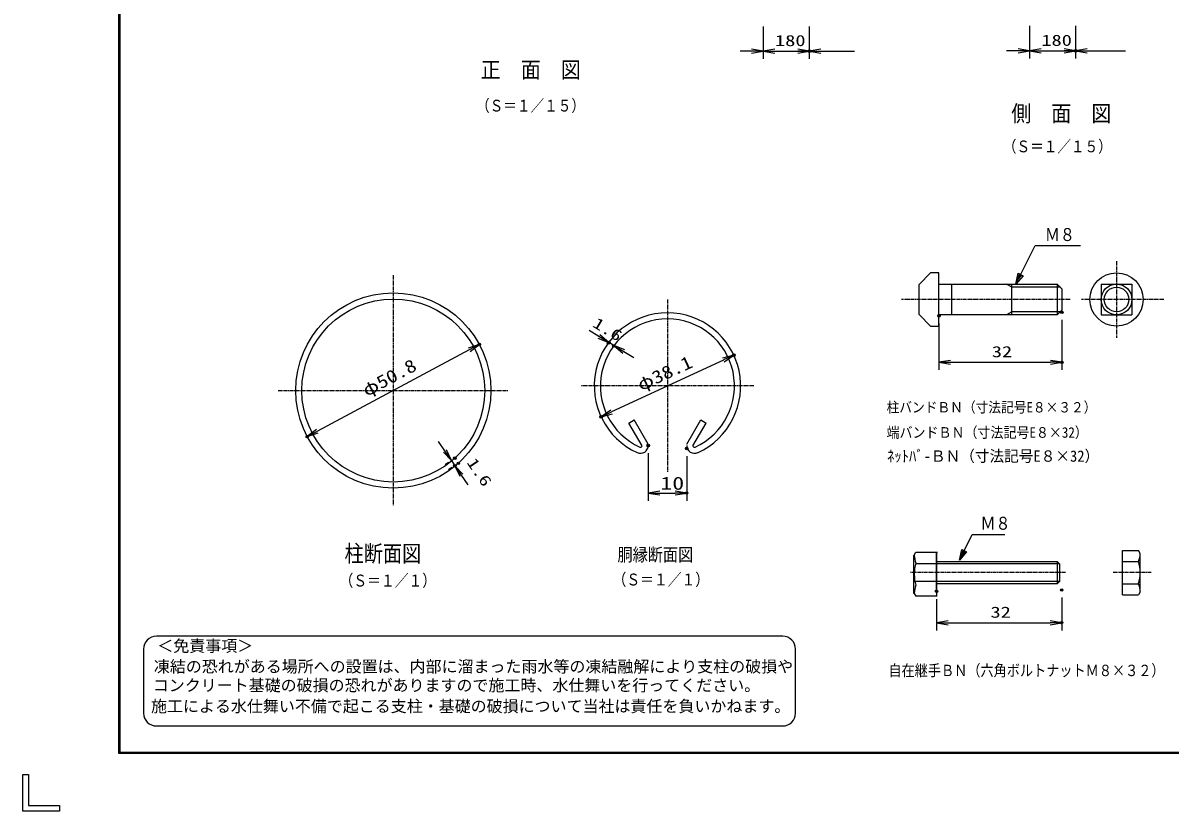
# Model space of a CAD drawing. Units: millimetres, scale not verified. Extents: x -4425 to 4425, y -3150 to 3150.
# Drawn here: x -4425 to 54, y -3150 to -74 of the extents above; entities that cross this region are included whole.
import ezdxf
from ezdxf.enums import TextEntityAlignment as Align

# ---------------------------------------------------------------- set-up
doc = ezdxf.new("R2010")
doc.units = ezdxf.units.MM
doc.header["$LTSCALE"] = 20
doc.header["$PDMODE"] = 32
doc.header["$PDSIZE"] = 10
doc.linetypes.add('USER1', pattern=[1.125, 0.75, -0.125, 0.125, -0.125])
for name, color, linetype, lineweight in [('0-0_10', 4, 'USER1', 25), ('0-1_12', 7, 'Continuous', 25), ('0-2_2', 7, 'Continuous', 25), ('0-3_1', 7, 'Continuous', 25), ('0-4_0', 7, 'Continuous', 25), ('0-8_EXTCNT-L', 2, 'Continuous', 25), ('0-B_DIMENS-D', 2, 'Continuous', 25), ('0-C_WAKU', 7, 'Continuous', 25), ('0-D_D-TTL-TXT', 7, 'Continuous', 25)]:
    doc.layers.add(name, color=color, linetype=linetype, lineweight=lineweight)
doc.layers.add('0-9_DEFPOINTS', color=7, linetype='Continuous')
doc.styles.add('ＭＳ ゴシック', font='')
doc.styles.get('ＭＳ ゴシック').set_extended_font_data('MS Gothic')

# ---------------------------------------------------------------- blocks, each defined once
blk = doc.blocks.new('C1')
at = {"layer": '0-3_1', "color": 4}
for points in [[(70052.3, 47283.5), (71552.3, 50283.5), (75104.3, 50283.5)], [(70521.9, 47987.8), (70240.1, 47659.1), (70334, 48081.7)]]:
    blk.add_lwpolyline(points, dxfattribs=at)
blk.add_lwpolyline([(70615.8, 47940.9), (70052.3, 47283.5), (70240.1, 48128.7)], close=True, dxfattribs=at)
blk = doc.blocks.new('C2')
at = {"layer": '0-3_1', "color": 4}
for points in [[(93891.4, 47261), (94890.7, 49259.6), (97446.8, 49259.6)], [(94361, 47965.4), (94079.3, 47636.7), (94173.2, 48059.3)]]:
    blk.add_lwpolyline(points, dxfattribs=at)
blk.add_lwpolyline([(94454.9, 47918.4), (93891.4, 47261), (94079.3, 48106.2)], close=True, dxfattribs=at)
blk = doc.blocks.new('DARROWS')
at = {"layer": '0-4_0', "color": 2}
blk.add_line((0, 0), (-19.982, 0), dxfattribs=at)
blk.add_lwpolyline([(-20, -3.333), (0, 0), (-20, 3.333)], dxfattribs=at)

msp = doc.modelspace()

# ---------------------------------------------------------------- linework, layer by layer
at = {"layer": '0-0_10'}
for p, q in [((-155.18, -1003.18), (-155.18, -1303.18)), ((-2979, -1058.67), (-2979, -1958.71)), ((-1908.51, -1153.39), (-1908.51, -1828.39)), ((-336.71, -1153.18), (-994.27, -1153.18)), ((29.63, -1153.18), (-291.76, -1153.18)), ((-3428.99, -1508.71), (-2528.99, -1508.71)), ((-1571.01, -1490.89), (-2246.01, -1490.89))]:
    msp.add_line(p, q, dxfattribs=at)
at = {"layer": '0-1_12'}
for radius in [381, 357]:
    msp.add_circle((-2979, -1508.71), radius, dxfattribs=at)
at = {"layer": '0-2_2'}
for p, q in [((-848.41, -1049.25), (-881.41, -1049.25)), ((-926.41, -1212.1), (-926.41, -1094.25)), ((-848.41, -1093.18), (-386.41, -1093.18)), ((-563.41, -1213.18), (-563.41, -1093.18)), ((-368.41, -1111.18), (-368.41, -1195.18)), ((-386.41, -1213.18), (-848.41, -1213.18)), ((-945.02, -2150.63), (-938.33, -2139.05)), ((-857.7, -2294.98), (-857.7, -2143.78)), ((-131.77, -2132.98), (-69.34, -2132.98)), ((-131.77, -2176.18), (-131.77, -2132.98)), ((-947.02, -2300.27), (-947.02, -2150.63)), ((-857.7, -2176.18), (-386.34, -2176.18)), ((-377.7, -2184.82), (-377.7, -2253.94)), ((-131.77, -2176.18), (-69.34, -2176.18)), ((-131.77, -2262.58), (-69.34, -2262.58)), ((-945.02, -2300.27), (-938.33, -2311.85)), ((-131.77, -2305.78), (-69.34, -2305.78)), ((-62.65, -2294.2), (-69.34, -2305.78))]:
    msp.add_line(p, q, dxfattribs=at)
at = {"layer": '0-2_2', "color": 4}
for p, q in [((-374.41, -1105.18), (-563.41, -1105.18)), ((-374.41, -1201.18), (-563.41, -1201.18)), ((-377.7, -2184.82), (-939.12, -2184.82)), ((-377.7, -2253.94), (-945.02, -2253.94))]:
    msp.add_line(p, q, dxfattribs=at)
at = {"layer": '0-2_2'}
for points in [[(-881.41, -1257.1), (-848.41, -1257.1), (-848.41, -1049.25)], [(-62.65, -2294.2), (-62.65, -2144.56), (-69.34, -2132.98)], [(-386.34, -2262.58), (-857.7, -2262.58), (-857.7, -2176.18)]]:
    msp.add_lwpolyline(points, dxfattribs=at)
for centre, radius, start, end in [((-140.76, -2144.56), 78.11, 336.11783, 0.00034), ((-866.91, -2150.63), 78.11, 179.99966, 203.88217), ((-802.14, -2225.45), 142.88, 162.40051, 197.59897), ((-205.53, -2219.38), 142.88, 342.40103, 17.59949), ((-866.91, -2300.27), 78.11, 156.11694, 179.99983), ((-140.76, -2294.2), 78.11, 0.00017, 23.88306)]:
    msp.add_arc(centre, radius, start, end, dxfattribs=at)
at = {"layer": '0-3_1'}
for p, q in [((-881.41, -1049.25), (-926.41, -1094.25)), ((-800.05, -1093.18), (-800.05, -1213.18)), ((-386.41, -1093.18), (-386.41, -1213.18)), ((-386.41, -1093.18), (-368.41, -1111.18)), ((-215.18, -1093.18), (-95.18, -1093.18)), ((-215.18, -1093.18), (-215.18, -1213.18)), ((-95.18, -1093.18), (-95.18, -1213.18)), ((-386.41, -1213.18), (-368.41, -1195.18)), ((-881.41, -1257.1), (-926.41, -1212.1)), ((-215.18, -1213.18), (-95.18, -1213.18)), ((-2059.12, -1635.48), (-2038.34, -1623.48)), ((-2007.66, -1724.62), (-2059.12, -1635.48)), ((-1984.03, -1717.55), (-2038.34, -1623.48)), ((-1832.99, -1717.55), (-1778.68, -1623.48)), ((-1809.36, -1724.62), (-1757.9, -1635.48)), ((-1778.68, -1623.48), (-1757.9, -1635.48)), ((-386.34, -2176.18), (-377.7, -2184.82)), ((-386.34, -2262.58), (-377.7, -2253.94))]:
    msp.add_line(p, q, dxfattribs=at)
at = {"layer": '0-3_1', "color": 4}
for p, q in [((-563.41, -1105.18), (-584.19, -1093.18)), ((-563.41, -1201.18), (-584.19, -1213.18)), ((-386.34, -2176.18), (-386.34, -2262.58))]:
    msp.add_line(p, q, dxfattribs=at)
at = {"layer": '0-3_1', "color": 2, "linetype": 'USER1'}
for p, q in [((-354.1, -2219.38), (-959.4, -2219.38)), ((-19.29, -2219.38), (-168.7, -2219.38))]:
    msp.add_line(p, q, dxfattribs=at)
at = {"layer": '0-3_1'}
msp.add_lwpolyline([(-131.77, -2305.78), (-131.77, -2262.58), (-131.77, -2176.18)], dxfattribs=at)
for radius in [103.95, 60]:
    msp.add_circle((-155.18, -1153.18), radius, dxfattribs=at)
at = {"layer": '0-3_1', "color": 4}
msp.add_circle((-155.18, -1153.18), 48, dxfattribs=at)
at = {"layer": '0-3_1'}
for centre, radius, start, end in [((-1908.51, -1490.89), 285.75, 294.33142, 245.56897), ((-1908.51, -1490.89), 261.75, 294.33142, 245.56897), ((-2014.06, -1723.22), 30.55, 245.56751, 0.00064), ((-2014.06, -1723.22), 6.55, 245.56677, 347.70767), ((-1802.96, -1723.22), 30.55, 179.99992, 294.43259), ((-1802.96, -1723.22), 6.55, 192.29338, 294.43329)]:
    msp.add_arc(centre, radius, start, end, dxfattribs=at)
at = {"layer": '0-4_0', "color": 1}
for p, q in [((-1534.76, -87.64), (-1534.76, -213.91)), ((-1534.76, -87.64), (-1534.76, -213.91)), ((-1354.76, -87.64), (-1354.76, -213.91)), ((-1354.76, -87.64), (-1354.76, -213.91)), ((-494.76, -85.14), (-494.76, -212.91)), ((-314.76, -85.14), (-314.76, -212.91)), ((-494.76, -105.14), (-494.76, -212.91)), ((-314.76, -105.14), (-314.76, -212.91)), ((-848.41, -1247.1), (-848.41, -1428.35)), ((-368.41, -1233.18), (-368.41, -1428.35)), ((-857.7, -2322.58), (-857.7, -2445.03)), ((-369.27, -2317.03), (-369.27, -2445.03))]:
    msp.add_line(p, q, dxfattribs=at)
at = {"layer": '0-4_0', "color": 2}
for p, q in [((-1579.76, -183.91), (-1624.76, -183.91)), ((-1534.76, -183.91), (-1354.76, -183.91)), ((-1489.76, -183.91), (-1399.76, -183.91)), ((-539.76, -182.91), (-584.76, -182.91)), ((-494.76, -182.91), (-314.76, -182.91)), ((-449.76, -182.91), (-359.76, -182.91)), ((-803.41, -1398.35), (-413.41, -1398.35)), ((-812.7, -2415.03), (-414.27, -2415.03))]:
    msp.add_line(p, q, dxfattribs=at)
at = {"layer": '0-4_0'}
for p, q in [((-938.33, -2139.05), (-853.67, -2139.05)), ((-857.7, -2139.05), (-857.7, -2311.85)), ((-855.77, -2311.85), (-938.33, -2311.85))]:
    msp.add_line(p, q, dxfattribs=at)
at = {"layer": '0-4_0', "color": 2}
for points in [[(-1309.76, -183.91), (-1264.76, -183.91), (-1177.76, -183.91)], [(-269.76, -182.91), (-224.76, -182.91), (-119.76, -182.91)]]:
    msp.add_lwpolyline(points, dxfattribs=at)
at = {"layer": '0-8_EXTCNT-L'}
for p, q in [((-2175.98, -1297.85), (-2214.56, -1274.7)), ((-2117.39, -1333), (-2137.39, -1321)), ((-2078.8, -1356.15), (-2040.22, -1379.3)), ((-2777.35, -1744.48), (-2802.49, -1707.16)), ((-2752.22, -1781.8), (-2738.67, -1801.91)), ((-2713.54, -1839.23), (-2688.4, -1876.56)), ((-1938.51, -1908.76), (-1878.51, -1908.76))]:
    msp.add_line(p, q, dxfattribs=at)
at = {"layer": '0-8_EXTCNT-L', "color": 1}
for p, q in [((-2123.01, -1297.04), (-2121.96, -1295.28)), ((-2103.01, -1309.04), (-2101.96, -1307.28)), ((-2763.47, -1789.38), (-2777.1, -1798.56)), ((-1983.51, -1752.97), (-1983.51, -1938.76)), ((-1833.51, -1764.76), (-1833.51, -1938.76)), ((-2749.92, -1809.49), (-2763.56, -1818.67))]:
    msp.add_line(p, q, dxfattribs=at)
at = {"layer": '0-9_DEFPOINTS'}
for p in [(-1354.76, -183.91), (-314.76, -182.91), (-368.41, -1203.18), (-848.41, -1217.1), (-2643.11, -1328.89), (-2138.45, -1322.76), (-2137.39, -1321), (-2118.45, -1334.76), (-1649.35, -1370.51), (-368.41, -1398.35), (-2167.67, -1611.26), (-3314.9, -1688.54), (-1983.51, -1722.97), (-1833.51, -1734.76), (-2738.58, -1772.62), (-2725.04, -1792.73), (-2738.67, -1801.91), (-1833.51, -1908.76), (-369.27, -2287.03), (-857.7, -2292.58), (-369.27, -2415.03)]:
    msp.add_point(p, dxfattribs=at)
at = {"layer": '0-B_DIMENS-D'}
for p, q in [((-2682.78, -1350.13), (-3275.22, -1667.3)), ((-1690.16, -1389.47), (-2126.86, -1592.3))]:
    msp.add_line(p, q, dxfattribs=at)
at = {"layer": '0-C_WAKU'}
for p, q in [((-4048, -2923), (-4048, 2923)), ((-4403.51, -3006.75), (-4403.51, -3128.51)), ((-4281.75, -3150), (-4425, -3150))]:
    msp.add_line(p, q, dxfattribs=at)
msp.add_lwpolyline([(-4050, 2925), (4200, 2925), (4200, -2925), (-4050, -2925)], close=True, dxfattribs=at)
for points in [[(4198, 2923), (4198, -2923), (-4048, -2923)], [(4196, 2921), (4196, -2921), (-4046, -2921)], [(-4046, -2921), (-4046, 2921), (4196, 2921)], [(-4425, -3150), (-4425, -3006.75), (-4403.51, -3006.75)], [(-4403.51, -3128.51), (-4281.75, -3128.51), (-4281.75, -3150)]]:
    msp.add_lwpolyline(points, dxfattribs=at)
at = {"layer": '0-D_D-TTL-TXT', "color": 2}
for p, q in [((-1458.5, -2467.75), (-3904.05, -2467.75)), ((-3954.05, -2517.75), (-3954.05, -2767.75)), ((-1408.5, -2767.75), (-1408.5, -2517.75)), ((-3904.05, -2817.75), (-1458.5, -2817.75))]:
    msp.add_line(p, q, dxfattribs=at)
for centre, start, end in [((-3904.05, -2517.75), 90, 180), ((-1458.5, -2517.75), 0, 90), ((-3904.05, -2767.75), 180, 270), ((-1458.5, -2767.75), 270, 0)]:
    msp.add_arc(centre, 50, start, end, dxfattribs=at)

# ---------------------------------------------------------------- block references
at = {"layer": '0-4_0'}
for name, p, xscale, yscale in [('DARROWS', (-1534.76, -183.91), 2.25, 2.25), ('DARROWS', (-1354.76, -183.91), 2.25, 2.25), ('DARROWS', (-494.76, -182.91), 2.25, 2.25), ('DARROWS', (-314.76, -182.91), 2.25, 2.25), ('C1', (-4051.02, -3457.35), 0.05, 0.05), ('DARROWS', (-368.41, -1398.35), 2.25, 2.25), ('C2', (-5463.27, -4534.03), 0.05, 0.05), ('DARROWS', (-369.27, -2415.03), 2.25, 2.25)]:
    msp.add_blockref(name, p, dxfattribs=dict(at, xscale=xscale, yscale=yscale))
at = {"layer": '0-4_0', "xscale": 2.25, "yscale": 2.25, "rotation": 180}
for p in [(-1534.76, -183.91), (-1354.76, -183.91), (-494.76, -182.91), (-314.76, -182.91), (-848.41, -1398.35), (-857.7, -2415.03)]:
    msp.add_blockref('DARROWS', p, dxfattribs=at)
at = {"layer": '0-8_EXTCNT-L', "xscale": 2.25, "yscale": 2.25}
for p, rotation in [((-2137.39, -1321), 329.03624), ((-2117.39, -1333), 149.03624), ((-2752.22, -1781.8), 303.9602), ((-2738.67, -1801.91), 123.9602), ((-1983.51, -1908.76), 180)]:
    msp.add_blockref('DARROWS', p, dxfattribs=dict(at, rotation=rotation))
msp.add_blockref('DARROWS', (-1833.51, -1908.76), dxfattribs=at)
at = {"layer": '0-B_DIMENS-D', "xscale": 2.25, "yscale": 2.25}
for p, rotation in [((-2643.11, -1328.89), 28.16299), ((-1649.35, -1370.51), 24.91376), ((-2167.67, -1611.26), 204.91376), ((-3314.9, -1688.54), 208.16299)]:
    msp.add_blockref('DARROWS', p, dxfattribs=dict(at, rotation=rotation))

# ---------------------------------------------------------------- texts
at = {"layer": '0-3_1', "color": 4, "style": 'ＭＳ ゴシック'}
for s, height, width, p in [('正\u3000面\u3000図', 63.64, 0.9, (-2637.56, -307.8)), ('（Ｓ＝１／１５）', 45.89, 0.85, (-2655.99, -433.39)), ('側\u3000面\u3000図', 63.64, 0.9, (-566.15, -478.28)), ('（Ｓ＝１／１５）', 45.89, 0.85, (-599.04, -592.57)), ('Ｍ８', 50.51, 0.85, (-434.86, -940.14)), ('柱バンドＢＮ（寸法記号E８×３２）', 40.47, 0.9, (-1053.14, -1606.36)), ('端バンドＢＮ（寸法記号E８×32）', 41.32, 0.9, (-1053.14, -1705.36)), ('ﾈｯﾄﾊﾞ-ＢＮ（寸法記号E８×32）', 44.11, 0.95, (-1051.18, -1799.74)), ('Ｍ８', 50.51, 0.85, (-686.2, -2067.1)), ('柱断面図', 64.62, 0.85, (-3169.47, -2196.43)), ('胴縁断面図', 50.94, 0.85, (-2103.47, -2189.8)), ('（Ｓ＝１／１）', 46.48, 0.85, (-3189.02, -2287.54)), ('（Ｓ＝１／１）', 46.48, 0.85, (-2123.02, -2283.54)), ('自在継手ＢＮ（六角ボルトナットＭ８×３２）', 44.29, 0.85, (-1045.87, -2636.59))]:
    msp.add_text(s, height=height, dxfattribs=dict(at, width=width)).set_placement(p, align=Align.BOTTOM_LEFT)
at = {"layer": '0-4_0', "color": 3, "style": 'ＭＳ ゴシック', "width": 1.35}
for s, p in [('180', (-1488.64, -177.24)), ('180', (-448.64, -176.24)), ('32', (-642.16, -1391.68)), ('32', (-647.24, -2408.36))]:
    msp.add_text(s, height=43.26, dxfattribs=at).set_placement(p, align=Align.BOTTOM_LEFT)
at = {"layer": '0-8_EXTCNT-L', "color": 3, "style": 'ＭＳ ゴシック', "width": 1.35}
for rotation, p in [(329.036, (-2211.02, -1268.49)), (303.96, (-2704.66, -1796.6))]:
    msp.add_text('1.6', height=43.26, rotation=rotation, dxfattribs=at).set_placement(p, align=Align.BOTTOM_LEFT)
msp.add_text('10', height=50.51, dxfattribs=at).set_placement((-1936.07, -1910.98), align=Align.BOTTOM_LEFT)
at = {"layer": '0-B_DIMENS-D', "color": 3, "style": 'ＭＳ ゴシック', "width": 1.2}
for s, rotation, p in [('φ50.8', 28.163, (-3075.9, -1547.38)), ('φ38.1', 24.914, (-2005.44, -1525.56))]:
    msp.add_text(s, height=50.44, rotation=rotation, dxfattribs=at).set_placement(p, align=Align.BOTTOM_LEFT)
at = {"layer": '0-D_D-TTL-TXT', "style": 'ＭＳ ゴシック'}
for s, p in [('＜免責事項＞ \u3000\u3000', (-3900.34, -2541.93)), ('凍結の恐れがある場所への設置は、内部に溜まった雨水等の凍結融解により支柱の破損や', (-3913.87, -2622.43)), ('コンクリート基礎の破損の恐れがありますので施工時、水仕舞いを行ってください。', (-3917.98, -2695.85)), ('施工による水仕舞い不備で起こる支柱・基礎の破損について当社は責任を負いかねます。 ', (-3924.97, -2777.34))]:
    msp.add_text(s, height=45.75, dxfattribs=at).set_placement(p, align=Align.BOTTOM_LEFT)

doc.saveas('drawing.dxf')
